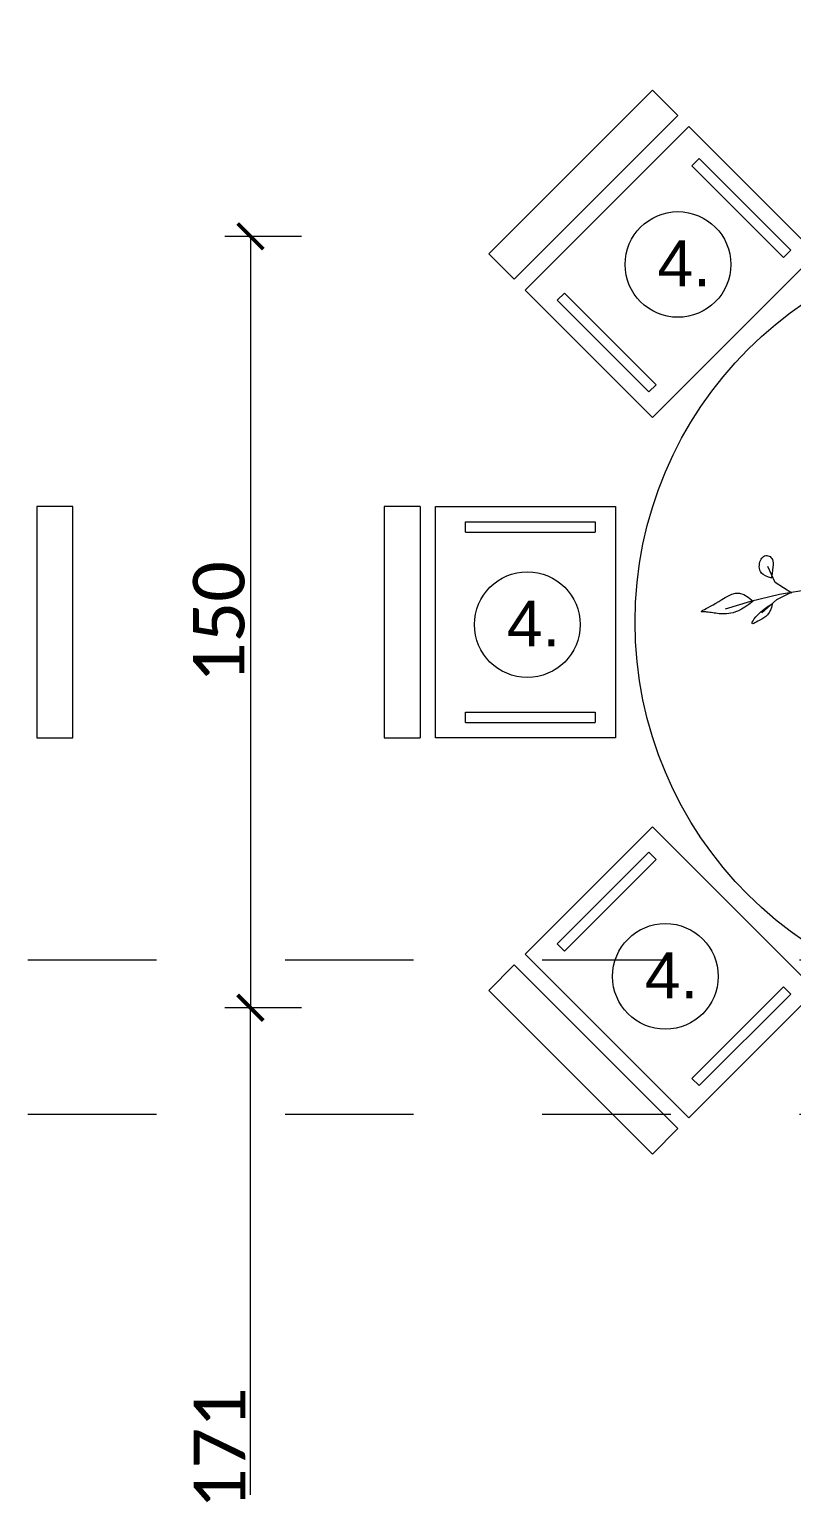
# Model space of a CAD drawing. Header units: centimetres. Extents: x -26724 to 60145, y -23645 to 6771.
# Drawn here: x -19109.8 to -18961.6, y -1712 to -1428.8 of the extents above; entities that cross this region are included whole.
import ezdxf

# ---------------------------------------------------------------- set-up
doc = ezdxf.new("R2010")
doc.units = ezdxf.units.CM
for name, pattern in [('AUSGEZOGEN', [0]), ('DALEKOVOD_VN', [5, 2.5, -2.5]), ('PUNKT2_S9', [0.35, 0.15, -0.1, 0, -0.1])]:
    doc.linetypes.add(name, pattern=pattern)
for name, color, linetype, lineweight in [('4.KOTE', 88, 'Continuous', 15), ('Moebel', 252, 'PUNKT2_S9', 13), ('namestaj', 8, 'Continuous', 9), ('namjestaj', 150, 'Continuous', 5)]:
    doc.layers.add(name, color=color, linetype=linetype, lineweight=lineweight)
doc.layers.add('pozicije', color=7, linetype='Continuous')
doc.styles.add('0.15', font='arial.ttf', dxfattribs={"height": 0.15})
doc.styles.get("Standard").update_dxf_attribs({"font": 'calibri.ttf'})
doc.dimstyles.new('ja 1 50', dxfattribs={"dimtxt": 10, "dimasz": 5, "dimexe": 5, "dimexo": 5, "dimgap": 1, "dimtad": 1, "dimdec": 0, "dimtxsty": 'Standard', "dimblk": 'ARCHTICK', "dimcen": 2.5, "dimclrd": 256, "dimclrt": 7, "dimadec": 0, "dimazin": 0, "dimtfac": 1, "dimtdec": 0, "dimtix": 1, "dimtmove": 1, "dimatfit": 3, "dimldrblk": 'ARCHTICK', "dimfxl": 10, "dimfxlon": 1, "dimlwd": 0, "dimlwe": 9, "dimarcsym": 0})

# ---------------------------------------------------------------- blocks, each defined once
blk = doc.blocks.new('ggggt')
at = {"layer": 'Moebel', "color": 91, "linetype": 'AUSGEZOGEN', "lineweight": 18, "transparency": 33554687}
for p, q in [((1517.26, 2002.09, 13.5), (1517.38, 2002.33, 13.5)), ((1517.38, 2002.33, 13.5), (1517.52, 2002.55, 13.5)), ((1517.52, 2002.55, 13.5), (1517.69, 2002.74, 13.5)), ((1517.69, 2002.74, 13.5), (1517.87, 2002.88, 13.5)), ((1517.87, 2002.88, 13.5), (1518.07, 2002.98, 13.5)), ((1518.07, 2002.98, 13.5), (1518.29, 2003.04, 13.5)), ((1518.29, 2003.04, 13.5), (1518.51, 2003.06, 13.5)), ((1518.51, 2003.06, 13.5), (1518.72, 2003.03, 13.5)), ((1518.72, 2003.03, 13.5), (1518.93, 2002.96, 13.5)), ((1518.93, 2002.96, 13.5), (1519.13, 2002.85, 13.5)), ((1519.13, 2002.85, 13.5), (1519.3, 2002.7, 13.5)), ((1519.3, 2002.7, 13.5), (1519.45, 2002.5, 13.5)), ((1519.45, 2002.5, 13.5), (1519.57, 2002.27, 13.5)), ((1519.57, 2002.27, 13.5), (1519.65, 2001.99, 13.5)), ((1517.04, 2000.89, 13.5), (1517.05, 2001.21, 13.5)), ((1517.06, 2000.57, 13.5), (1517.04, 2000.89, 13.5)), ((1517.05, 2001.21, 13.5), (1517.09, 2001.52, 13.5)), ((1517.13, 2000.24, 13.5), (1517.06, 2000.57, 13.5)), ((1517.09, 2001.52, 13.5), (1517.16, 2001.81, 13.5)), ((1517.27, 1999.93, 13.5), (1517.13, 2000.24, 13.5)), ((1517.16, 2001.81, 13.5), (1517.26, 2002.09, 13.5)), ((1517.49, 1999.62, 13.5), (1517.27, 1999.93, 13.5)), ((1517.81, 1999.34, 13.5), (1517.49, 1999.62, 13.5)), ((1520.09, 1997.83, 13.5), (1518.68, 2000.95, 13.5)), ((1519.52, 1999.57, 13.5), (1519.39, 1998.82, 13.5)), ((1519.62, 2000.22, 13.5), (1519.52, 1999.57, 13.5)), ((1519.69, 2000.77, 13.5), (1519.62, 2000.22, 13.5)), ((1519.65, 2001.99, 13.5), (1519.7, 2001.65, 13.5)), ((1519.71, 2001.25, 13.5), (1519.69, 2000.77, 13.5)), ((1519.7, 2001.65, 13.5), (1519.71, 2001.25, 13.5)), ((1518.24, 1999.09, 13.5), (1517.81, 1999.34, 13.5)), ((1518.81, 1998.87, 13.5), (1518.24, 1999.09, 13.5)), ((1519.53, 1998.68, 13.5), (1518.81, 1998.87, 13.5)), ((1523.35, 1995.71, 13.5), (1520.09, 1997.83, 13.5)), ((1508.07, 1993.47, 13.5), (1508.61, 1993.78, 13.5)), ((1508.61, 1993.78, 13.5), (1509.18, 1994.11, 13.5)), ((1509.18, 1994.11, 13.5), (1509.78, 1994.48, 13.5)), ((1509.78, 1994.48, 13.5), (1510.39, 1994.87, 13.5)), ((1510.39, 1994.87, 13.5), (1511.03, 1995.24, 13.5)), ((1515.34, 1994.11, 13.5), (1510.42, 1992.62, 13.5)), ((1511.03, 1995.24, 13.5), (1511.7, 1995.54, 13.5)), ((1511.7, 1995.54, 13.5), (1512.41, 1995.71, 13.5)), ((1512.41, 1995.71, 13.5), (1513.17, 1995.71, 13.5)), ((1513.17, 1995.71, 13.5), (1514, 1995.49, 13.5)), ((1514, 1995.49, 13.5), (1514.89, 1994.99, 13.5)), ((1514.89, 1994.99, 13.5), (1515.85, 1994.16, 13.5)), ((1515.85, 1994.16, 13.5), (1515, 1993.53, 13.5)), ((1520.97, 1995.46, 13.5), (1515.34, 1994.11, 13.5)), ((1515.85, 1994.16, 13.5), (1515.85, 1994.16, 13.5)), ((1520.38, 1994.44, 13.5), (1517.55, 1991.89, 13.5)), ((1518.78, 1993.19, 13.5), (1519.67, 1993.73, 13.5)), ((1523.21, 1995.85, 13.5), (1520.38, 1994.44, 13.5)), ((1527.26, 1996.52, 13.5), (1520.97, 1995.46, 13.5)), ((1505.73, 1992.19, 13.5), (1505.78, 1992.24, 13.5)), ((1505.74, 1992.15, 13.5), (1505.73, 1992.19, 13.5)), ((1505.79, 1992.14, 13.5), (1505.74, 1992.15, 13.5)), ((1505.78, 1992.24, 13.5), (1505.9, 1992.32, 13.5)), ((1505.9, 1992.13, 13.5), (1505.79, 1992.14, 13.5)), ((1505.9, 1992.32, 13.5), (1506.09, 1992.42, 13.5)), ((1506.04, 1992.12, 13.5), (1505.9, 1992.13, 13.5)), ((1506.21, 1992.12, 13.5), (1506.04, 1992.12, 13.5)), ((1506.09, 1992.42, 13.5), (1506.36, 1992.56, 13.5)), ((1506.41, 1992.1, 13.5), (1506.21, 1992.12, 13.5)), ((1506.36, 1992.56, 13.5), (1506.7, 1992.74, 13.5)), ((1506.63, 1992.09, 13.5), (1506.41, 1992.1, 13.5)), ((1506.87, 1992.06, 13.5), (1506.63, 1992.09, 13.5)), ((1506.7, 1992.74, 13.5), (1507.1, 1992.95, 13.5)), ((1507.12, 1992.03, 13.5), (1506.87, 1992.06, 13.5)), ((1507.1, 1992.95, 13.5), (1507.56, 1993.19, 13.5)), ((1507.4, 1992, 13.5), (1507.12, 1992.03, 13.5)), ((1507.68, 1991.96, 13.5), (1507.4, 1992, 13.5)), ((1507.56, 1993.19, 13.5), (1508.07, 1993.47, 13.5)), ((1507.98, 1991.92, 13.5), (1507.68, 1991.96, 13.5)), ((1508.29, 1991.88, 13.5), (1507.98, 1991.92, 13.5)), ((1508.6, 1991.83, 13.5), (1508.29, 1991.88, 13.5)), ((1508.92, 1991.79, 13.5), (1508.6, 1991.83, 13.5)), ((1509.25, 1991.75, 13.5), (1508.92, 1991.79, 13.5)), ((1509.59, 1991.72, 13.5), (1509.25, 1991.75, 13.5)), ((1509.94, 1991.7, 13.5), (1509.59, 1991.72, 13.5)), ((1510.31, 1991.7, 13.5), (1509.94, 1991.7, 13.5)), ((1510.69, 1991.72, 13.5), (1510.31, 1991.7, 13.5)), ((1511.09, 1991.76, 13.5), (1510.69, 1991.72, 13.5)), ((1511.51, 1991.83, 13.5), (1511.09, 1991.76, 13.5)), ((1511.95, 1991.93, 13.5), (1511.51, 1991.83, 13.5)), ((1512.44, 1992.1, 13.5), (1511.95, 1991.93, 13.5)), ((1512.98, 1992.32, 13.5), (1512.44, 1992.1, 13.5)), ((1513.58, 1992.63, 13.5), (1512.98, 1992.32, 13.5)), ((1514.25, 1993.03, 13.5), (1513.58, 1992.63, 13.5)), ((1515, 1993.53, 13.5), (1514.25, 1993.03, 13.5)), ((1516.05, 1990.72, 13.5), (1516.38, 1991.14, 13.5)), ((1516.38, 1991.14, 13.5), (1516.81, 1991.61, 13.5)), ((1516.81, 1991.61, 13.5), (1517.36, 1992.12, 13.5)), ((1517.36, 1992.12, 13.5), (1518.01, 1992.65, 13.5)), ((1517.9, 1990.95, 13.5), (1517.51, 1990.7, 13.5)), ((1518.29, 1991.23, 13.5), (1517.9, 1990.95, 13.5)), ((1518.01, 1992.65, 13.5), (1518.78, 1993.19, 13.5)), ((1518.65, 1991.56, 13.5), (1518.29, 1991.23, 13.5)), ((1518.97, 1991.95, 13.5), (1518.65, 1991.56, 13.5)), ((1519.24, 1992.41, 13.5), (1518.97, 1991.95, 13.5)), ((1519.43, 1992.95, 13.5), (1519.24, 1992.41, 13.5)), ((1519.53, 1993.59, 13.5), (1519.43, 1992.95, 13.5)), ((1515.63, 1989.91, 13.5), (1515.68, 1990.09, 13.5)), ((1515.66, 1989.82, 13.5), (1515.63, 1989.91, 13.5)), ((1515.77, 1989.8, 13.5), (1515.66, 1989.82, 13.5)), ((1515.68, 1990.09, 13.5), (1515.82, 1990.36, 13.5)), ((1515.94, 1989.85, 13.5), (1515.77, 1989.8, 13.5)), ((1515.82, 1990.36, 13.5), (1516.05, 1990.72, 13.5)), ((1516.17, 1989.95, 13.5), (1515.94, 1989.85, 13.5)), ((1516.45, 1990.1, 13.5), (1516.17, 1989.95, 13.5)), ((1516.77, 1990.28, 13.5), (1516.45, 1990.1, 13.5)), ((1517.13, 1990.48, 13.5), (1516.77, 1990.28, 13.5)), ((1517.51, 1990.7, 13.5), (1517.13, 1990.48, 13.5))]:
    blk.add_line(p, q, dxfattribs=at)
blk = doc.blocks.new('_ArchTick')
at = {"color": 0, "linetype": 'ByBlock', "const_width": 0.15}
blk.add_lwpolyline([(-0.5, -0.5), (0.5, 0.5)], dxfattribs=at)
blk = doc.blocks.new('*D2628')
at = {"layer": '4.KOTE', "color": 0, "lineweight": 9, "transparency": 16777216}
for p, q in [((-19150.06, -1416.45), (-19150.06, -1401.52)), ((-18992.02, -1416.46), (-18992.02, -1401.52))]:
    blk.add_line(p, q, dxfattribs=at)
at = {"layer": '4.KOTE', "lineweight": 0, "transparency": 16777216}
blk.add_line((-19150.06, -1406.52), (-18992.02, -1406.52), dxfattribs=at)
at = {"layer": 'Defpoints', "color": 0, "transparency": 16777216}
for p in [(-18992.02, -1406.52), (-19150.06, -1543.72, 13.5), (-18992.02, -1546.2, 13.5)]:
    blk.add_point(p, dxfattribs=at)
at = {"layer": '4.KOTE', "lineweight": 0, "transparency": 16777216, "xscale": 5, "yscale": 5, "zscale": 5, "rotation": 180}
blk.add_blockref('_ArchTick', (-19150.06, -1406.52), dxfattribs=at)
at = {"layer": '4.KOTE', "lineweight": 0, "transparency": 16777216, "xscale": 5, "yscale": 5, "zscale": 5}
blk.add_blockref('_ArchTick', (-18992.02, -1406.52), dxfattribs=at)
at = {"layer": '4.KOTE', "color": 7, "transparency": 16777216, "insert": (-19071.04, -1400.4), "char_height": 10, "attachment_point": 5}
blk.add_mtext('158', dxfattribs=at)
blk = doc.blocks.new('*D2629')
at = {"layer": '4.KOTE', "color": 0, "lineweight": 9, "transparency": 16777216}
for p, q in [((-18992.02, -1416.46), (-18992.02, -1401.52)), ((-18842.08, -1416.45), (-18842.08, -1401.52))]:
    blk.add_line(p, q, dxfattribs=at)
at = {"layer": '4.KOTE', "lineweight": 0, "transparency": 16777216}
blk.add_line((-18992.02, -1406.52), (-18842.08, -1406.52), dxfattribs=at)
at = {"layer": 'Defpoints', "color": 0, "transparency": 16777216}
for p in [(-18842.08, -1406.52), (-18842.08, -1542, 13.5), (-18992.02, -1546.2, 13.5)]:
    blk.add_point(p, dxfattribs=at)
at = {"layer": '4.KOTE', "lineweight": 0, "transparency": 16777216, "xscale": 5, "yscale": 5, "zscale": 5, "rotation": 180}
blk.add_blockref('_ArchTick', (-18992.02, -1406.52), dxfattribs=at)
at = {"layer": '4.KOTE', "lineweight": 0, "transparency": 16777216, "xscale": 5, "yscale": 5, "zscale": 5}
blk.add_blockref('_ArchTick', (-18842.08, -1406.52), dxfattribs=at)
at = {"layer": '4.KOTE', "color": 7, "transparency": 16777216, "insert": (-18917.05, -1400.4), "char_height": 10, "attachment_point": 5}
blk.add_mtext('150', dxfattribs=at)
blk = doc.blocks.new('*D2631')
at = {"layer": '4.KOTE', "color": 0, "lineweight": 9, "transparency": 16777216}
for p, q in [((-19056.84, -1469.04), (-19071.78, -1469.04)), ((-19056.84, -1619.01), (-19071.78, -1619.01))]:
    blk.add_line(p, q, dxfattribs=at)
at = {"layer": '4.KOTE', "lineweight": 0, "transparency": 16777216}
blk.add_line((-19066.78, -1469.04), (-19066.78, -1619.01), dxfattribs=at)
at = {"layer": 'Defpoints', "color": 0, "transparency": 16777216}
for p in [(-18915.38, -1469.04, 13.5), (-19066.78, -1619.01), (-18918.72, -1619.01, 13.5)]:
    blk.add_point(p, dxfattribs=at)
at = {"layer": '4.KOTE', "lineweight": 0, "transparency": 16777216, "xscale": 5, "yscale": 5, "zscale": 5}
for p, rotation in [((-19066.78, -1469.04), 90), ((-19066.78, -1619.01), 270)]:
    blk.add_blockref('_ArchTick', p, dxfattribs=dict(at, rotation=rotation))
at = {"layer": '4.KOTE', "color": 7, "transparency": 16777216, "insert": (-19072.9, -1544.03), "char_height": 10, "attachment_point": 5, "rotation": 90}
blk.add_mtext('150', dxfattribs=at)
blk = doc.blocks.new('*D2632')
at = {"layer": '4.KOTE', "color": 0, "lineweight": 9, "transparency": 16777216}
for p, q in [((-19061.84, -1619.01), (-19071.78, -1619.01)), ((-19058.53, -1790.26), (-19071.78, -1790.26))]:
    blk.add_line(p, q, dxfattribs=at)
at = {"layer": '4.KOTE', "lineweight": 0, "transparency": 16777216}
blk.add_line((-19066.78, -1790.26), (-19066.78, -1619.01), dxfattribs=at)
at = {"layer": 'Defpoints', "color": 0, "transparency": 16777216}
for p in [(-19066.78, -1619.01), (-19056.84, -1619.01), (-19046.36, -1790.26, 13.5)]:
    blk.add_point(p, dxfattribs=at)
at = {"layer": '4.KOTE', "lineweight": 0, "transparency": 16777216, "xscale": 5, "yscale": 5, "zscale": 5}
for p, rotation in [((-19066.78, -1619.01), 90), ((-19066.78, -1790.26), 270)]:
    blk.add_blockref('_ArchTick', p, dxfattribs=dict(at, rotation=rotation))
at = {"layer": '4.KOTE', "color": 7, "transparency": 16777216, "insert": (-19072.81, -1704.63), "char_height": 10, "attachment_point": 5, "rotation": 90}
blk.add_mtext('171', dxfattribs=at)

msp = doc.modelspace()

# ---------------------------------------------------------------- linework, layer by layer
at = {"layer": 'namestaj'}
for centre in [(-18983.71, -1474.51, -54), (-19012.98, -1544.53, -40.5), (-18986.15, -1612.91, -54)]:
    msp.add_circle(centre, 10.27, dxfattribs=at)
at = {"layer": 'namjestaj', "transparency": 33554687}
for p, q in [((-18988.66, -1440.6, 13.5), (-19020.48, -1472.42, 13.5)), ((-18983.71, -1445.55, 13.5), (-18988.66, -1440.6, 13.5)), ((-19015.53, -1477.37, 13.5), (-18983.71, -1445.55, 13.5)), ((-19013.41, -1479.49, 13.5), (-18981.59, -1447.67, 13.5)), ((-18981.59, -1447.67, 13.5), (-18956.84, -1472.42, 13.5)), ((-18981.01, -1455.32, 13.5), (-18979.6, -1453.9, 13.5)), ((-18981.01, -1455.32, 13.5), (-18963.2, -1473.13, 13.5)), ((-18979.6, -1453.9, 13.5), (-18961.79, -1471.71, 13.5)), ((-19020.48, -1472.42, 13.5), (-19015.53, -1477.37, 13.5)), ((-18956.84, -1472.42, 13.5), (-18988.66, -1504.24, 13.5)), ((-18961.79, -1471.71, 13.5), (-18963.2, -1473.13, 13.5)), ((-18988.66, -1504.24, 13.5), (-19013.41, -1479.49, 13.5)), ((-19007.18, -1481.48, 13.5), (-19005.76, -1480.06, 13.5)), ((-19005.76, -1480.06, 13.5), (-18987.95, -1497.88, 13.5)), ((-19007.18, -1481.48, 13.5), (-18989.36, -1499.29, 13.5)), ((-18987.95, -1497.88, 13.5), (-18989.36, -1499.29, 13.5)), ((-19108.3, -1521.53, 13.5), (-19108.3, -1566.53, 13.5)), ((-19101.3, -1521.53, 13.5), (-19108.3, -1521.53, 13.5)), ((-19101.3, -1566.53, 13.5), (-19101.3, -1521.53, 13.5)), ((-19033.82, -1521.53, 13.5), (-19040.82, -1521.53, 13.5)), ((-19040.82, -1521.53, 13.5), (-19040.82, -1566.53, 13.5)), ((-19033.82, -1521.53, 13.5), (-19033.82, -1566.53, 13.5)), ((-19030.82, -1521.53, 13.5), (-18995.82, -1521.53, 13.5)), ((-19030.82, -1566.53, 13.5), (-19030.82, -1521.53, 13.5)), ((-18995.82, -1521.53, 13.5), (-18995.82, -1566.53, 13.5)), ((-19025.01, -1526.53, 13.5), (-19025.01, -1524.53, 13.5)), ((-19025.01, -1524.53, 13.5), (-18999.82, -1524.53, 13.5)), ((-18999.82, -1524.53, 13.5), (-18999.82, -1526.53, 13.5)), ((-19025.01, -1526.53, 13.5), (-18999.82, -1526.53, 13.5)), ((-19025.01, -1563.53, 13.5), (-19025.01, -1561.53, 13.5)), ((-19025.01, -1561.53, 13.5), (-18999.82, -1561.53, 13.5)), ((-18999.82, -1561.53, 13.5), (-18999.82, -1563.53, 13.5)), ((-19025.01, -1563.53, 13.5), (-18999.82, -1563.53, 13.5)), ((-19108.3, -1566.53, 13.5), (-19101.3, -1566.53, 13.5)), ((-19040.82, -1566.53, 13.5), (-19033.82, -1566.53, 13.5)), ((-18995.82, -1566.53, 13.5), (-19030.82, -1566.53, 13.5)), ((-19013.41, -1608.56, 13.5), (-18988.66, -1583.81, 13.5)), ((-18988.66, -1583.81, 13.5), (-18956.84, -1615.63, 13.5)), ((-19007.18, -1606.57, 13.5), (-18989.36, -1588.76, 13.5)), ((-19005.76, -1607.99, 13.5), (-18987.95, -1590.18, 13.5)), ((-18989.36, -1588.76, 13.5), (-18987.95, -1590.18, 13.5)), ((-19005.76, -1607.99, 13.5), (-19007.18, -1606.57, 13.5)), ((-19015.53, -1610.68, 13.5), (-19020.48, -1615.63, 13.5)), ((-19015.53, -1610.68, 13.5), (-18983.71, -1642.5, 13.5)), ((-18981.59, -1640.38, 13.5), (-19013.41, -1608.56, 13.5)), ((-19020.48, -1615.63, 13.5), (-18988.66, -1647.45, 13.5)), ((-18956.84, -1615.63, 13.5), (-18981.59, -1640.38, 13.5)), ((-18981.01, -1632.74, 13.5), (-18963.2, -1614.92, 13.5)), ((-18979.6, -1634.15, 13.5), (-18961.79, -1616.34, 13.5)), ((-18963.2, -1614.92, 13.5), (-18961.79, -1616.34, 13.5)), ((-18979.6, -1634.15, 13.5), (-18981.01, -1632.74, 13.5)), ((-18988.66, -1647.45, 13.5), (-18983.71, -1642.5, 13.5))]:
    msp.add_line(p, q, dxfattribs=at)
at = {"layer": 'namjestaj', "color": 32, "linetype": 'DALEKOVOD_VN', "ltscale": 10, "true_color": 0xcd6928}
for p, q in [((-17985.07, -1609.76, 13.5), (-19185.07, -1609.76, 13.5)), ((-17985.07, -1639.76, 13.5), (-19185.07, -1639.76, 13.5))]:
    msp.add_line(p, q, dxfattribs=at)
at = {"layer": 'namjestaj', "transparency": 33554687}
msp.add_circle((-18917.05, -1544.03, 13.5), 75, dxfattribs=at)

# ---------------------------------------------------------------- block references
msp.add_blockref('ggggt', (-20484.93, -3534.15))

# ---------------------------------------------------------------- texts
at = {"layer": 'pozicije', "style": '0.15'}
for p in [(-18987.7, -1478.74, -54), (-19016.98, -1548.77, -40.5), (-18990.15, -1617.15, -54)]:
    msp.add_text('4.', height=8.93, dxfattribs=at).set_placement(p)

# ---------------------------------------------------------------- dimensions: what is measured, and where the dimension line sits
at = {"layer": '4.KOTE'}
for base, p1, p2, picture, middle in [((-18992.02, -1406.52), (-19150.06, -1543.72, 13.5), (-18992.02, -1546.2, 13.5), '*D2628', (-19071.04, -1400.4)), ((-18842.08, -1406.52), (-18992.02, -1546.2, 13.5), (-18842.08, -1542, 13.5), '*D2629', (-18917.05, -1400.4))]:
    dim = msp.add_linear_dim(base=base, p1=p1, p2=p2, dimstyle='ja 1 50', dxfattribs=at)
    dim.commit()
    dim.dimension.update_dxf_attribs({"geometry": picture, "text_midpoint": middle})
for p1, p2, picture, middle in [((-18915.38, -1469.04, 13.5), (-18918.72, -1619.01, 13.5), '*D2631', (-19072.9, -1544.03)), ((-19046.36, -1790.26, 13.5), (-19056.84, -1619.01), '*D2632', (-19072.81, -1704.63))]:
    dim = msp.add_linear_dim(base=(-19066.78, -1619.01), p1=p1, p2=p2, angle=90, dimstyle='ja 1 50', dxfattribs=at)
    dim.commit()
    dim.dimension.update_dxf_attribs({"geometry": picture, "text_midpoint": middle})

doc.saveas('drawing.dxf')
